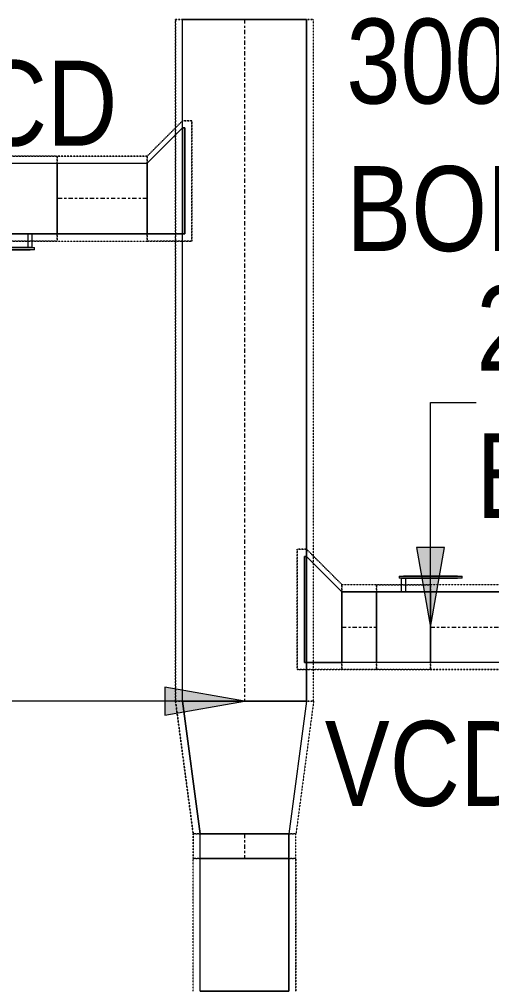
# Model space of a CAD drawing. Header units: inches. Extents: x -83664 to 20107, y -47222 to 19398.
# Drawn here: x 4476 to 5809, y -32662 to -29923 of the extents above; entities that cross this region are included whole.
import ezdxf

# ---------------------------------------------------------------- set-up
doc = ezdxf.new("R2010")
doc.units = ezdxf.units.IN
doc.header["$MEASUREMENT"] = 0
doc.linetypes.add('Center', pattern=[29.999999, 12, -6, 6, -6])
doc.linetypes.add('Hidden 0_50', pattern=[1.0584, 0.5292, -0.5292])
for name, color, linetype, lineweight in [('G-ANNO-TEXT', 7, 'Continuous', 9), ('M-HVAC-DUCT-CNTR', 7, 'Center', 9), ('M-HVAC-DUCT-IDEN', 7, 'Continuous', 18)]:
    doc.layers.add(name, color=color, linetype=linetype, lineweight=lineweight)
doc.layers.add('M-HVAC-DUCT', color=7, linetype='Continuous', lineweight=9, true_color=0xffe97f)
doc.styles.add('Arial Narrow_21', font='ARIALN.TTF', dxfattribs={"height": 240})

# ---------------------------------------------------------------- blocks, each defined once
blk = doc.blocks.new('M_Rectangular Tap - Beveled - Standard-7332057-FIRST FLOOR AC CONDITIONING LAYOUT - PART A')
at = {"layer": 'M-HVAC-DUCT', "color": 6, "true_color": 0xff00ff}
for p, q in [((0, 200), (-6.096, 200)), ((-6.096, -100), (-6.096, 200)), ((-6.096, 200), (-6.096, -100)), ((-6.096, 200), (0, 200)), ((100, 100), (0, 200)), ((100, 100), (0, 200)), ((100, 100), (100, -100)), ((100, -100), (100, 100)), ((-6.096, -100), (100, -100)), ((100, -100), (-6.096, -100))]:
    blk.add_line(p, q, dxfattribs=at)
blk = doc.blocks.new('M_Rectangular Tap - Beveled - Standard-7332043-FIRST FLOOR AC CONDITIONING LAYOUT - PART A')
at = {"layer": 'M-HVAC-DUCT', "color": 6, "true_color": 0xff00ff}
for p, q in [((100, 100), (-6.096, 100)), ((-6.096, 100), (100, 100)), ((-6.096, 100), (-6.096, -200)), ((-6.096, -200), (-6.096, 100)), ((100, 100), (100, -100)), ((100, -100), (100, 100)), ((0, -200), (100, -100)), ((0, -200), (100, -100)), ((-6.096, -200), (0, -200)), ((0, -200), (-6.096, -200))]:
    blk.add_line(p, q, dxfattribs=at)
blk = doc.blocks.new('M_Rectangular Transition - Length - Standard-8193935-FIRST FLOOR AC CONDITIONING LAYOUT - PART A')
at = {"layer": 'M-HVAC-DUCT', "color": 6, "true_color": 0xff00ff}
for p, q in [((0, 175), (0, -175)), ((0, 175), (375, 125)), ((0, 175), (375, 125)), ((0, -175), (0, 175)), ((375, -125), (375, 125)), ((375, 125), (375, -125)), ((0, -175), (375, -125)), ((375, -125), (0, -175))]:
    blk.add_line(p, q, dxfattribs=at)
blk = doc.blocks.new('TEMW-ME-DMP-Volume Control Damper - Standard-V100-FIRST FLOOR AC CONDITIONING LAYOUT - PART A')
at = {"layer": 'M-HVAC-DUCT', "color": 6, "true_color": 0xff00ff}
for p, q in [((-165.1, 138.1), (-165.1, 144.4)), ((-152.4, 144.4), (-165.1, 144.4)), ((-165.1, 138.1), (-152.4, 138.1)), ((0, 144.4), (-152.4, 144.4)), ((-152.4, 144.4), (0, 144.4)), ((0, 138.1), (-152.4, 138.1)), ((-152.4, 138.1), (0, 138.1)), ((-6.3, 100), (-6.3, 138.1)), ((6.4, 138.1), (-6.3, 138.1)), ((6.4, 138.1), (-6.3, 138.1)), ((12.7, 144.4), (0, 144.4)), ((0, 138.1), (12.7, 138.1)), ((6.4, 138.1), (6.4, 100)), ((12.7, 144.4), (12.7, 138.1)), ((-76.2, 100), (-76.2, -100)), ((-76.2, -100), (-76.2, 100)), ((76.2, 100), (-76.2, 100)), ((-76.2, 100), (76.2, 100)), ((-76.2, 100), (76.2, 100)), ((-6.3, 100), (6.4, 100)), ((-6.3, 100), (6.4, 100)), ((76.2, 100), (76.2, -100)), ((76.2, -100), (76.2, 100)), ((-76.2, -100), (76.2, -100)), ((-76.2, -100), (76.2, -100)), ((-76.2, -100), (76.2, -100))]:
    blk.add_line(p, q, dxfattribs=at)
blk = doc.blocks.new('M_Rectangular Transition - Length - Standard-9034051-FIRST FLOOR AC CONDITIONING LAYOUT - PART A')
at = {"layer": 'M-HVAC-DUCT', "color": 6, "true_color": 0xff00ff}
for p, q in [((0, 125), (0, -125)), ((0, 125), (375, 125)), ((0, 125), (375, 125)), ((0, -125), (0, 125)), ((375, -125), (375, 125)), ((375, 125), (375, -125)), ((0, -125), (375, -125)), ((375, -125), (0, -125))]:
    blk.add_line(p, q, dxfattribs=at)
blk = doc.blocks.new('TEMW-SMBZ-HO-BM-HVAC-00002_rvt-1-FIRST FLOOR AC CONDITIONING LAYOUT - PART A')
at = {"layer": 'M-HVAC-DUCT', "color": 6, "linetype": 'Hidden 0_50', "true_color": 0xff00ff}
for p, q in [((156373.4, 68449), (156763.4, 68449)), ((156763.4, 68449), (156373.4, 68449)), ((156373.4, 68449), (156373.4, 66522.6)), ((156373.4, 66522.6), (156373.4, 68449)), ((156763.4, 66522.6), (156763.4, 68449)), ((156763.4, 66522.6), (156763.4, 68449)), ((156293.4, 68062.7), (156393.4, 68162.7)), ((156393.4, 68162.7), (156293.4, 68062.7)), ((156393.4, 68162.7), (156419.5, 68162.7)), ((156419.5, 68162.7), (156393.4, 68162.7)), ((156419.5, 68162.7), (156419.5, 67822.7)), ((156419.5, 67822.7), (156419.5, 68162.7)), ((156038.8, 68062.7), (155886.4, 68062.7)), ((155886.4, 68062.7), (156038.8, 68062.7)), ((156038.8, 67822.7), (156038.8, 68062.7)), ((156038.8, 68062.7), (156038.8, 67822.7)), ((156038.8, 68062.7), (156038.8, 67822.7)), ((156038.8, 67822.7), (156038.8, 68062.7)), ((156293.4, 68062.7), (156038.8, 68062.7)), ((156038.8, 68062.7), (156293.4, 68062.7)), ((156293.4, 67822.7), (156293.4, 68062.7)), ((156293.4, 68062.7), (156293.4, 67822.7)), ((156293.4, 68062.7), (156293.4, 67822.7)), ((156293.4, 67822.7), (156293.4, 68062.7)), ((155886.4, 67822.7), (156038.8, 67822.7)), ((156038.8, 67822.7), (155886.4, 67822.7)), ((156038.8, 67822.7), (156293.4, 67822.7)), ((156038.8, 67822.7), (156293.4, 67822.7)), ((156419.5, 67822.7), (156293.4, 67822.7)), ((156293.4, 67822.7), (156419.5, 67822.7)), ((156717.3, 66611.7), (156717.3, 66951.7)), ((156717.3, 66951.7), (156743.4, 66951.7)), ((156743.4, 66951.7), (156717.3, 66951.7)), ((156717.3, 66951.7), (156717.3, 66611.7)), ((156743.4, 66951.7), (156843.4, 66851.7)), ((156843.4, 66851.7), (156743.4, 66951.7)), ((156843.4, 66851.7), (156843.4, 66611.7)), ((156843.4, 66611.7), (156843.4, 66851.7)), ((156843.4, 66611.7), (156843.4, 66851.7)), ((156843.4, 66851.7), (156843.4, 66611.7)), ((156941, 66851.7), (156843.4, 66851.7)), ((156941, 66851.7), (156843.4, 66851.7)), ((156941, 66851.7), (156941, 66611.7)), ((157093.4, 66851.7), (156941, 66851.7)), ((156941, 66851.7), (157093.4, 66851.7)), ((156941, 66611.7), (156941, 66851.7)), ((156941, 66611.7), (156941, 66851.7)), ((156941, 66851.7), (156941, 66611.7)), ((157093.4, 66611.7), (157093.4, 66851.7)), ((157093.4, 66851.7), (157093.4, 66611.7)), ((158643.4, 66851.7), (157093.4, 66851.7)), ((158643.4, 66851.7), (157093.4, 66851.7)), ((157093.4, 66611.7), (157093.4, 66851.7)), ((157093.4, 66851.7), (157093.4, 66611.7)), ((156843.4, 66611.7), (156717.3, 66611.7)), ((156717.3, 66611.7), (156843.4, 66611.7)), ((156843.4, 66611.7), (156941, 66611.7)), ((156941, 66611.7), (156843.4, 66611.7)), ((156941, 66611.7), (157093.4, 66611.7)), ((157093.4, 66611.7), (156941, 66611.7)), ((157093.4, 66611.7), (158643.4, 66611.7)), ((158643.4, 66611.7), (157093.4, 66611.7)), ((156373.4, 66522.6), (156763.4, 66522.6)), ((156763.4, 66522.6), (156373.4, 66522.6)), ((156373.4, 66522.6), (156423.4, 66147.6)), ((156423.4, 66147.6), (156373.4, 66522.6)), ((156763.4, 66522.6), (156373.4, 66522.6)), ((156373.4, 66522.6), (156763.4, 66522.6)), ((156763.4, 66522.6), (156713.4, 66147.6)), ((156763.4, 66522.6), (156713.4, 66147.6)), ((156423.4, 66147.6), (156713.4, 66147.6)), ((156713.4, 66147.6), (156423.4, 66147.6)), ((156423.4, 66147.6), (156423.4, 66078.3)), ((156423.4, 66078.3), (156423.4, 66147.6)), ((156423.4, 66147.6), (156713.4, 66147.6)), ((156713.4, 66147.6), (156423.4, 66147.6)), ((156713.4, 66078.3), (156713.4, 66147.6)), ((156713.4, 66078.3), (156713.4, 66147.6)), ((156423.4, 66078.3), (156713.4, 66078.3)), ((156713.4, 66078.3), (156423.4, 66078.3)), ((156423.4, 65703.3), (156423.4, 66078.3)), ((156713.4, 66078.3), (156423.4, 66078.3)), ((156423.4, 65703.3), (156423.4, 66078.3)), ((156423.4, 66078.3), (156713.4, 66078.3)), ((156713.4, 65703.3), (156713.4, 66078.3)), ((156713.4, 66078.3), (156713.4, 65703.3))]:
    blk.add_line(p, q, dxfattribs=at)
at = {"layer": 'M-HVAC-DUCT', "color": 6, "true_color": 0xff00ff}
for p, q in [((156743.4, 68449), (156393.4, 68449)), ((156393.4, 68449), (156743.4, 68449)), ((156393.4, 66522.6), (156393.4, 68449)), ((156393.4, 66522.6), (156393.4, 68449)), ((156743.4, 68449), (156743.4, 66522.6)), ((156743.4, 66522.6), (156743.4, 68449)), ((156393.4, 68142.7), (156399.5, 68142.7)), ((156393.4, 68142.7), (156393.4, 67842.7)), ((156393.4, 68142.7), (156393.4, 67842.7)), ((156399.5, 68142.7), (156393.4, 68142.7)), ((156399.5, 68142.7), (156399.5, 67842.7)), ((156399.5, 67842.7), (156399.5, 68142.7)), ((156038.8, 67842.7), (156038.8, 68042.7)), ((156038.8, 68042.7), (156038.8, 67842.7)), ((156038.8, 68042.7), (156293.4, 68042.7)), ((156038.8, 68042.7), (156293.4, 68042.7)), ((156293.4, 67842.7), (156293.4, 68042.7)), ((156293.4, 68042.7), (156293.4, 67842.7)), ((156293.4, 67842.7), (156038.8, 67842.7)), ((156038.8, 67842.7), (156293.4, 67842.7)), ((156399.5, 67842.7), (156393.4, 67842.7)), ((156393.4, 67842.7), (156399.5, 67842.7)), ((156737.3, 66931.7), (156743.4, 66931.7)), ((156737.3, 66631.7), (156737.3, 66931.7)), ((156737.3, 66931.7), (156737.3, 66631.7)), ((156743.4, 66931.7), (156737.3, 66931.7)), ((156743.4, 66631.7), (156743.4, 66931.7)), ((156743.4, 66931.7), (156743.4, 66631.7)), ((156843.4, 66831.7), (156843.4, 66631.7)), ((156843.4, 66631.7), (156843.4, 66831.7)), ((156843.4, 66831.7), (156941, 66831.7)), ((156941, 66831.7), (156843.4, 66831.7)), ((156941, 66831.7), (156941, 66631.7)), ((156941, 66631.7), (156941, 66831.7)), ((157093.4, 66831.7), (157093.4, 66631.7)), ((157093.4, 66631.7), (157093.4, 66831.7)), ((157093.4, 66831.7), (158643.4, 66831.7)), ((158643.4, 66831.7), (157093.4, 66831.7)), ((156743.4, 66631.7), (156737.3, 66631.7)), ((156737.3, 66631.7), (156743.4, 66631.7)), ((156941, 66631.7), (156843.4, 66631.7)), ((156941, 66631.7), (156843.4, 66631.7)), ((158643.4, 66631.7), (157093.4, 66631.7)), ((158643.4, 66631.7), (157093.4, 66631.7)), ((156743.4, 66522.6), (156393.4, 66522.6)), ((156393.4, 66522.6), (156743.4, 66522.6)), ((156693.4, 66147.6), (156443.4, 66147.6)), ((156443.4, 66147.6), (156693.4, 66147.6)), ((156443.4, 66078.3), (156443.4, 66147.6)), ((156443.4, 66078.3), (156443.4, 66147.6)), ((156693.4, 66147.6), (156693.4, 66078.3)), ((156693.4, 66078.3), (156693.4, 66147.6)), ((156693.4, 66078.3), (156443.4, 66078.3)), ((156443.4, 66078.3), (156693.4, 66078.3))]:
    blk.add_line(p, q, dxfattribs=at)
at = {"layer": 'M-HVAC-DUCT-CNTR', "color": 6, "true_color": 0xff00ff}
for p, q in [((156568.4, 68449), (156568.4, 66522.6)), ((156293.4, 67942.7), (156038.8, 67942.7)), ((156843.4, 66731.7), (156941, 66731.7)), ((157093.4, 66731.7), (158643.4, 66731.7)), ((156568.4, 66147.6), (156568.4, 66078.3))]:
    blk.add_line(p, q, dxfattribs=at)
at = {"layer": 'M-HVAC-DUCT', "color": 6, "linetype": 'Hidden 0_50', "lineweight": 9, "true_color": 0xff00ff, "extrusion": (0, 0, -1)}
for name, p in [('M_Rectangular Tap - Beveled - Standard-7332057-FIRST FLOOR AC CONDITIONING LAYOUT - PART A', (-156393.4, 67942.7)), ('TEMW-ME-DMP-Volume Control Damper - Standard-V100-FIRST FLOOR AC CONDITIONING LAYOUT - PART A', (-157017.2, 66731.7))]:
    blk.add_blockref(name, p, dxfattribs=at)
at = {"layer": 'M-HVAC-DUCT', "color": 6, "linetype": 'Hidden 0_50', "lineweight": 9, "true_color": 0xff00ff, "extrusion": (0, 0, -1), "rotation": 180}
for name, p in [('TEMW-ME-DMP-Volume Control Damper - Standard-V100-FIRST FLOOR AC CONDITIONING LAYOUT - PART A', (-155962.6, 67942.7)), ('M_Rectangular Tap - Beveled - Standard-7332043-FIRST FLOOR AC CONDITIONING LAYOUT - PART A', (-156743.4, 66731.7))]:
    blk.add_blockref(name, p, dxfattribs=at)
at = {"layer": 'M-HVAC-DUCT', "color": 6, "linetype": 'Hidden 0_50', "lineweight": 9, "true_color": 0xff00ff}
for name, p, rotation in [('M_Rectangular Transition - Length - Standard-8193935-FIRST FLOOR AC CONDITIONING LAYOUT - PART A', (156568.4, 66522.6), 270), ('M_Rectangular Transition - Length - Standard-9034051-FIRST FLOOR AC CONDITIONING LAYOUT - PART A', (156568.4, 65703.3), 90)]:
    blk.add_blockref(name, p, dxfattribs=dict(at, rotation=rotation))
blk = doc.blocks.new('TEMW-SMBZ-HO-BM-HVAC-00002_rvt-2-FIRST FLOOR AC CONDITIONING LAYOUT - PART A')
at = {"layer": 'M-HVAC-DUCT', "color": 6, "linetype": 'Hidden 0_50', "true_color": 0xff00ff}
for p, q in [((156373.4, 68449), (156763.4, 68449)), ((156763.4, 68449), (156373.4, 68449)), ((156373.4, 68449), (156373.4, 66522.6)), ((156373.4, 66522.6), (156373.4, 68449)), ((156763.4, 66522.6), (156763.4, 68449)), ((156763.4, 66522.6), (156763.4, 68449)), ((156293.4, 68062.7), (156393.4, 68162.7)), ((156393.4, 68162.7), (156293.4, 68062.7)), ((156393.4, 68162.7), (156419.5, 68162.7)), ((156419.5, 68162.7), (156393.4, 68162.7)), ((156419.5, 68162.7), (156419.5, 67822.7)), ((156419.5, 67822.7), (156419.5, 68162.7)), ((156038.8, 68062.7), (155886.4, 68062.7)), ((155886.4, 68062.7), (156038.8, 68062.7)), ((156038.8, 67822.7), (156038.8, 68062.7)), ((156038.8, 68062.7), (156038.8, 67822.7)), ((156038.8, 68062.7), (156038.8, 67822.7)), ((156038.8, 67822.7), (156038.8, 68062.7)), ((156293.4, 68062.7), (156038.8, 68062.7)), ((156038.8, 68062.7), (156293.4, 68062.7)), ((156293.4, 67822.7), (156293.4, 68062.7)), ((156293.4, 68062.7), (156293.4, 67822.7)), ((156293.4, 68062.7), (156293.4, 67822.7)), ((156293.4, 67822.7), (156293.4, 68062.7)), ((155886.4, 67822.7), (156038.8, 67822.7)), ((156038.8, 67822.7), (155886.4, 67822.7)), ((156038.8, 67822.7), (156293.4, 67822.7)), ((156038.8, 67822.7), (156293.4, 67822.7)), ((156419.5, 67822.7), (156293.4, 67822.7)), ((156293.4, 67822.7), (156419.5, 67822.7)), ((156717.3, 66611.7), (156717.3, 66951.7)), ((156717.3, 66951.7), (156743.4, 66951.7)), ((156743.4, 66951.7), (156717.3, 66951.7)), ((156717.3, 66951.7), (156717.3, 66611.7)), ((156743.4, 66951.7), (156843.4, 66851.7)), ((156843.4, 66851.7), (156743.4, 66951.7)), ((156843.4, 66851.7), (156843.4, 66611.7)), ((156843.4, 66611.7), (156843.4, 66851.7)), ((156843.4, 66611.7), (156843.4, 66851.7)), ((156843.4, 66851.7), (156843.4, 66611.7)), ((156941, 66851.7), (156843.4, 66851.7)), ((156941, 66851.7), (156843.4, 66851.7)), ((156941, 66851.7), (156941, 66611.7)), ((157093.4, 66851.7), (156941, 66851.7)), ((156941, 66851.7), (157093.4, 66851.7)), ((156941, 66611.7), (156941, 66851.7)), ((156941, 66611.7), (156941, 66851.7)), ((156941, 66851.7), (156941, 66611.7)), ((157093.4, 66611.7), (157093.4, 66851.7)), ((157093.4, 66851.7), (157093.4, 66611.7)), ((158643.4, 66851.7), (157093.4, 66851.7)), ((158643.4, 66851.7), (157093.4, 66851.7)), ((157093.4, 66611.7), (157093.4, 66851.7)), ((157093.4, 66851.7), (157093.4, 66611.7)), ((156843.4, 66611.7), (156717.3, 66611.7)), ((156717.3, 66611.7), (156843.4, 66611.7)), ((156843.4, 66611.7), (156941, 66611.7)), ((156941, 66611.7), (156843.4, 66611.7)), ((156941, 66611.7), (157093.4, 66611.7)), ((157093.4, 66611.7), (156941, 66611.7)), ((157093.4, 66611.7), (158643.4, 66611.7)), ((158643.4, 66611.7), (157093.4, 66611.7)), ((156373.4, 66522.6), (156763.4, 66522.6)), ((156763.4, 66522.6), (156373.4, 66522.6)), ((156373.4, 66522.6), (156423.4, 66147.6)), ((156423.4, 66147.6), (156373.4, 66522.6)), ((156763.4, 66522.6), (156373.4, 66522.6)), ((156373.4, 66522.6), (156763.4, 66522.6)), ((156763.4, 66522.6), (156713.4, 66147.6)), ((156763.4, 66522.6), (156713.4, 66147.6)), ((156423.4, 66147.6), (156713.4, 66147.6)), ((156713.4, 66147.6), (156423.4, 66147.6)), ((156423.4, 66147.6), (156423.4, 66078.3)), ((156423.4, 66078.3), (156423.4, 66147.6)), ((156423.4, 66147.6), (156713.4, 66147.6)), ((156713.4, 66147.6), (156423.4, 66147.6)), ((156713.4, 66078.3), (156713.4, 66147.6)), ((156713.4, 66078.3), (156713.4, 66147.6)), ((156423.4, 66078.3), (156713.4, 66078.3)), ((156713.4, 66078.3), (156423.4, 66078.3)), ((156423.4, 65703.3), (156423.4, 66078.3)), ((156713.4, 66078.3), (156423.4, 66078.3)), ((156423.4, 65703.3), (156423.4, 66078.3)), ((156423.4, 66078.3), (156713.4, 66078.3)), ((156713.4, 65703.3), (156713.4, 66078.3)), ((156713.4, 66078.3), (156713.4, 65703.3))]:
    blk.add_line(p, q, dxfattribs=at)
at = {"layer": 'M-HVAC-DUCT', "color": 6, "true_color": 0xff00ff}
for p, q in [((156743.4, 68449), (156393.4, 68449)), ((156393.4, 68449), (156743.4, 68449)), ((156393.4, 66522.6), (156393.4, 68449)), ((156393.4, 66522.6), (156393.4, 68449)), ((156743.4, 68449), (156743.4, 66522.6)), ((156743.4, 66522.6), (156743.4, 68449)), ((156393.4, 68142.7), (156399.5, 68142.7)), ((156393.4, 68142.7), (156393.4, 67842.7)), ((156393.4, 68142.7), (156393.4, 67842.7)), ((156399.5, 68142.7), (156393.4, 68142.7)), ((156399.5, 68142.7), (156399.5, 67842.7)), ((156399.5, 67842.7), (156399.5, 68142.7)), ((156038.8, 67842.7), (156038.8, 68042.7)), ((156038.8, 68042.7), (156038.8, 67842.7)), ((156038.8, 68042.7), (156293.4, 68042.7)), ((156038.8, 68042.7), (156293.4, 68042.7)), ((156293.4, 67842.7), (156293.4, 68042.7)), ((156293.4, 68042.7), (156293.4, 67842.7)), ((156293.4, 67842.7), (156038.8, 67842.7)), ((156038.8, 67842.7), (156293.4, 67842.7)), ((156399.5, 67842.7), (156393.4, 67842.7)), ((156393.4, 67842.7), (156399.5, 67842.7)), ((156737.3, 66931.7), (156743.4, 66931.7)), ((156737.3, 66631.7), (156737.3, 66931.7)), ((156737.3, 66931.7), (156737.3, 66631.7)), ((156743.4, 66931.7), (156737.3, 66931.7)), ((156743.4, 66631.7), (156743.4, 66931.7)), ((156743.4, 66931.7), (156743.4, 66631.7)), ((156843.4, 66831.7), (156843.4, 66631.7)), ((156843.4, 66631.7), (156843.4, 66831.7)), ((156843.4, 66831.7), (156941, 66831.7)), ((156941, 66831.7), (156843.4, 66831.7)), ((156941, 66831.7), (156941, 66631.7)), ((156941, 66631.7), (156941, 66831.7)), ((157093.4, 66831.7), (157093.4, 66631.7)), ((157093.4, 66631.7), (157093.4, 66831.7)), ((157093.4, 66831.7), (158643.4, 66831.7)), ((158643.4, 66831.7), (157093.4, 66831.7)), ((156743.4, 66631.7), (156737.3, 66631.7)), ((156737.3, 66631.7), (156743.4, 66631.7)), ((156941, 66631.7), (156843.4, 66631.7)), ((156941, 66631.7), (156843.4, 66631.7)), ((158643.4, 66631.7), (157093.4, 66631.7)), ((158643.4, 66631.7), (157093.4, 66631.7)), ((156743.4, 66522.6), (156393.4, 66522.6)), ((156393.4, 66522.6), (156743.4, 66522.6)), ((156693.4, 66147.6), (156443.4, 66147.6)), ((156443.4, 66147.6), (156693.4, 66147.6)), ((156443.4, 66078.3), (156443.4, 66147.6)), ((156443.4, 66078.3), (156443.4, 66147.6)), ((156693.4, 66147.6), (156693.4, 66078.3)), ((156693.4, 66078.3), (156693.4, 66147.6)), ((156693.4, 66078.3), (156443.4, 66078.3)), ((156443.4, 66078.3), (156693.4, 66078.3))]:
    blk.add_line(p, q, dxfattribs=at)
at = {"layer": 'M-HVAC-DUCT-CNTR', "color": 6, "true_color": 0xff00ff}
for p, q in [((156568.4, 68449), (156568.4, 66522.6)), ((156293.4, 67942.7), (156038.8, 67942.7)), ((156843.4, 66731.7), (156941, 66731.7)), ((157093.4, 66731.7), (158643.4, 66731.7)), ((156568.4, 66147.6), (156568.4, 66078.3))]:
    blk.add_line(p, q, dxfattribs=at)
at = {"layer": 'M-HVAC-DUCT', "color": 6, "linetype": 'Hidden 0_50', "lineweight": 9, "true_color": 0xff00ff, "extrusion": (0, 0, -1)}
for name, p in [('M_Rectangular Tap - Beveled - Standard-7332057-FIRST FLOOR AC CONDITIONING LAYOUT - PART A', (-156393.4, 67942.7)), ('TEMW-ME-DMP-Volume Control Damper - Standard-V100-FIRST FLOOR AC CONDITIONING LAYOUT - PART A', (-157017.2, 66731.7))]:
    blk.add_blockref(name, p, dxfattribs=at)
at = {"layer": 'M-HVAC-DUCT', "color": 6, "linetype": 'Hidden 0_50', "lineweight": 9, "true_color": 0xff00ff, "extrusion": (0, 0, -1), "rotation": 180}
for name, p in [('TEMW-ME-DMP-Volume Control Damper - Standard-V100-FIRST FLOOR AC CONDITIONING LAYOUT - PART A', (-155962.6, 67942.7)), ('M_Rectangular Tap - Beveled - Standard-7332043-FIRST FLOOR AC CONDITIONING LAYOUT - PART A', (-156743.4, 66731.7))]:
    blk.add_blockref(name, p, dxfattribs=at)
at = {"layer": 'M-HVAC-DUCT', "color": 6, "linetype": 'Hidden 0_50', "lineweight": 9, "true_color": 0xff00ff}
for name, p, rotation in [('M_Rectangular Transition - Length - Standard-8193935-FIRST FLOOR AC CONDITIONING LAYOUT - PART A', (156568.4, 66522.6), 270), ('M_Rectangular Transition - Length - Standard-9034051-FIRST FLOOR AC CONDITIONING LAYOUT - PART A', (156568.4, 65703.3), 90)]:
    blk.add_blockref(name, p, dxfattribs=dict(at, rotation=rotation))

msp = doc.modelspace()

# ---------------------------------------------------------------- hatches: boundary and pattern name
at = {"layer": 'M-HVAC-DUCT-IDEN', "lineweight": 9}
for points in [[(5636.8, -31640.5), (5676.5, -31415.5), (5597.1, -31415.5)], [(5111.8, -31849.6), (4886.8, -31809.9), (4886.8, -31889.3)]]:
    msp.add_hatch(color=256, dxfattribs=at).paths.add_polyline_path(points)

# ---------------------------------------------------------------- linework, layer by layer
for p, q in [((5636.8, -31005.3), (5766, -31005.3)), ((5636.8, -31640.5), (5636.8, -31005.3)), ((5676.5, -31415.5), (5597.1, -31415.5)), ((5597.1, -31415.5), (5636.8, -31640.5)), ((5636.8, -31640.5), (5676.5, -31415.5)), ((5111.8, -31849.6), (4886.8, -31809.9)), ((4886.8, -31809.9), (4886.8, -31889.3)), ((5111.8, -31849.6), (4444.9, -31849.6)), ((4886.8, -31889.3), (5111.8, -31849.6))]:
    msp.add_line(p, q, dxfattribs=at)

# ---------------------------------------------------------------- block references
at = {"lineweight": 5}
for name in ['TEMW-SMBZ-HO-BM-HVAC-00002_rvt-1-FIRST FLOOR AC CONDITIONING LAYOUT - PART A', 'TEMW-SMBZ-HO-BM-HVAC-00002_rvt-2-FIRST FLOOR AC CONDITIONING LAYOUT - PART A']:
    msp.add_blockref(name, (-151456.7, -98372.2), dxfattribs=at)

# ---------------------------------------------------------------- texts
at = {"layer": 'G-ANNO-TEXT', "char_height": 240, "width": 733.544, "attachment_point": 1, "style": 'Arial Narrow_21'}
for insert in [(4172.3, -30039.9), (5338.1, -31905.6)]:
    msp.add_mtext('VCD', dxfattribs=dict(at, insert=insert))
at = {"layer": 'M-HVAC-DUCT-IDEN', "lineweight": 9, "char_height": 240, "attachment_point": 1, "style": 'Arial Narrow_21'}
for s, insert, width in [('300x250 RAD', (5399, -29921.1), 2152.531), ('BOD : 3670', (5399, -30337.8), 1803.797), ('200x150 RAD', (5766, -30675.7), 2152.531), ('BOD : 3700', (5766, -31092.4), 1803.797)]:
    msp.add_mtext(s, dxfattribs=dict(at, insert=insert, width=width))

doc.saveas('drawing.dxf')
